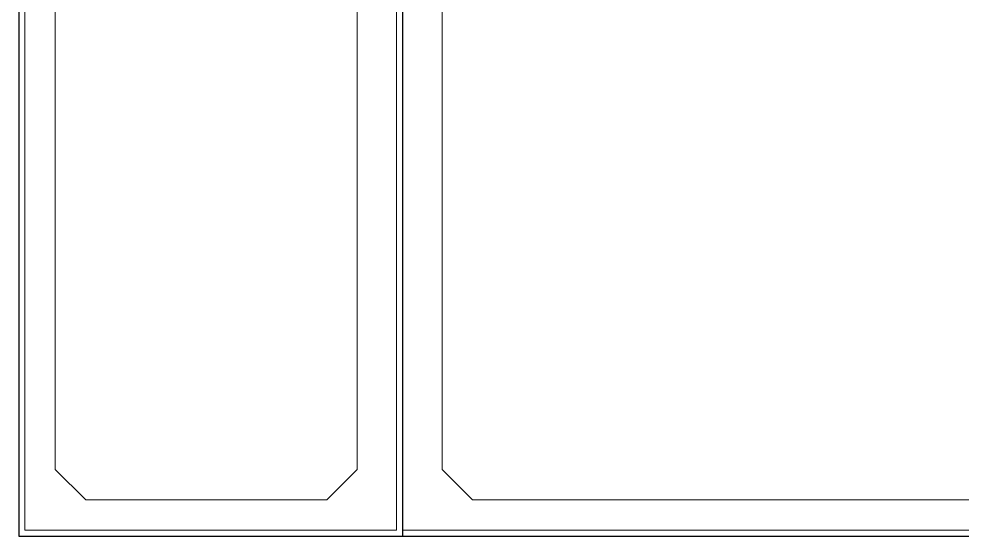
# Model space of a CAD drawing. Header units: millimetres. Extents: x 35540 to 832230, y -10956 to 416550.
# Drawn here: x 78989 to 86756, y 16097 to 20358 of the extents above; entities that cross this region are included whole.
import ezdxf

# ---------------------------------------------------------------- set-up
doc = ezdxf.new("R2010")
doc.units = ezdxf.units.MM
doc.layers.add('A-AREA-BNDY', color=1, linetype='Continuous', lineweight=18)
doc.layers.add('A-WALL', color=113, linetype='Continuous', lineweight=5)

# ---------------------------------------------------------------- blocks, each defined once
blk = doc.blocks.new('Walls 1 - Walls 1-3032194-G_F U_F_A_')
at = {"layer": 'A-WALL', "lineweight": 18}
for p, q in [((82149.3, 21457.5), (82149.3, 16147.5)), ((82474.3, 16647.5), (82474.3, 20897.5)), ((82724.3, 16397.5), (82474.3, 16647.5)), ((87714.3, 16397.5), (82724.3, 16397.5)), ((82149.3, 16147.5), (87964.3, 16147.5))]:
    blk.add_line(p, q, dxfattribs=at)
blk = doc.blocks.new('Walls 2 - Walls 2-3045088-G_F U_F_A_')
at = {"layer": 'A-WALL', "lineweight": 18}
for p, q in [((79039.3, 21457.5), (79039.3, 16147.5)), ((79039.3, 21457.5), (82099.3, 21457.5)), ((82099.3, 16147.5), (82099.3, 21457.5)), ((79289.3, 20897.5), (79539.3, 21207.5)), ((81524.3, 21207.5), (79539.3, 21207.5)), ((81524.3, 21207.5), (81774.3, 20897.5)), ((79289.3, 16647.5), (79289.3, 20897.5)), ((81774.3, 20897.5), (81774.3, 16647.5)), ((79539.3, 16397.5), (79289.3, 16647.5)), ((81774.3, 16647.5), (81524.3, 16397.5)), ((81524.3, 16397.5), (79539.3, 16397.5)), ((79039.3, 16147.5), (82099.3, 16147.5))]:
    blk.add_line(p, q, dxfattribs=at)

msp = doc.modelspace()

# ---------------------------------------------------------------- linework, layer by layer
at = {"layer": 'A-AREA-BNDY', "color": 7, "lineweight": 25}
for p, q in [((78989.3, 23957.5), (78989.3, 16097.5)), ((82149.3, 16097.5), (82149.3, 21457.5)), ((78989.3, 16097.5), (88039.3, 16097.5))]:
    msp.add_line(p, q, dxfattribs=at)
at = {"layer": 'A-WALL', "lineweight": 18}
msp.add_line((78989.3, 16097.5), (78989.3, 22493), dxfattribs=at)

# ---------------------------------------------------------------- block references
at = {"layer": 'A-WALL'}
for name in ['Walls 2 - Walls 2-3045088-G_F U_F_A_', 'Walls 1 - Walls 1-3032194-G_F U_F_A_']:
    msp.add_blockref(name, (0, 0), dxfattribs=at)

doc.saveas('drawing.dxf')
